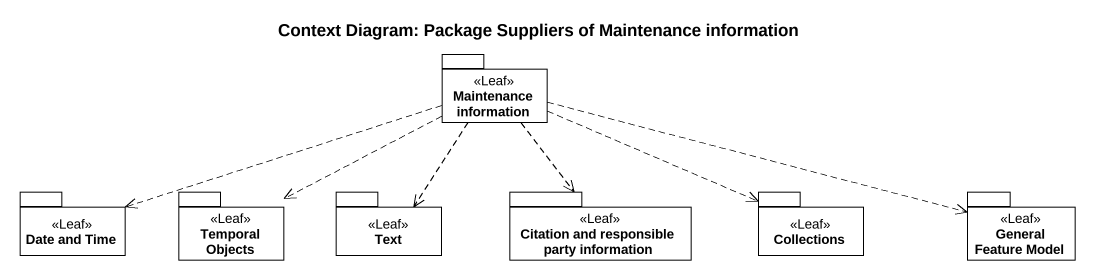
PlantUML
@startuml
title Context Diagram: Package Suppliers of Maintenance information
package "Maintenance information" as Maintenance_information <<Leaf>> {
}
package "Date and Time" as Date_and_Time <<Leaf>> {
}
package "Temporal Objects" as Temporal_Objects <<Leaf>> {
}
package Text <<Leaf>> {
}
package "Citation and responsible party information" as Citation_and_responsible <<Leaf>> {
}
package "Collections" as Collections_ <<Leaf>> {
}
package "General Feature Model" as General_Feature_Model <<Leaf>> {
}
Maintenance_information .left.> Date_and_Time
Maintenance_information .left.> Temporal_Objects
Maintenance_information ..> Text
Maintenance_information ..> Citation_and_responsible
Maintenance_information .right.> Collections_
Maintenance_information .right.> General_Feature_Model
@enduml
